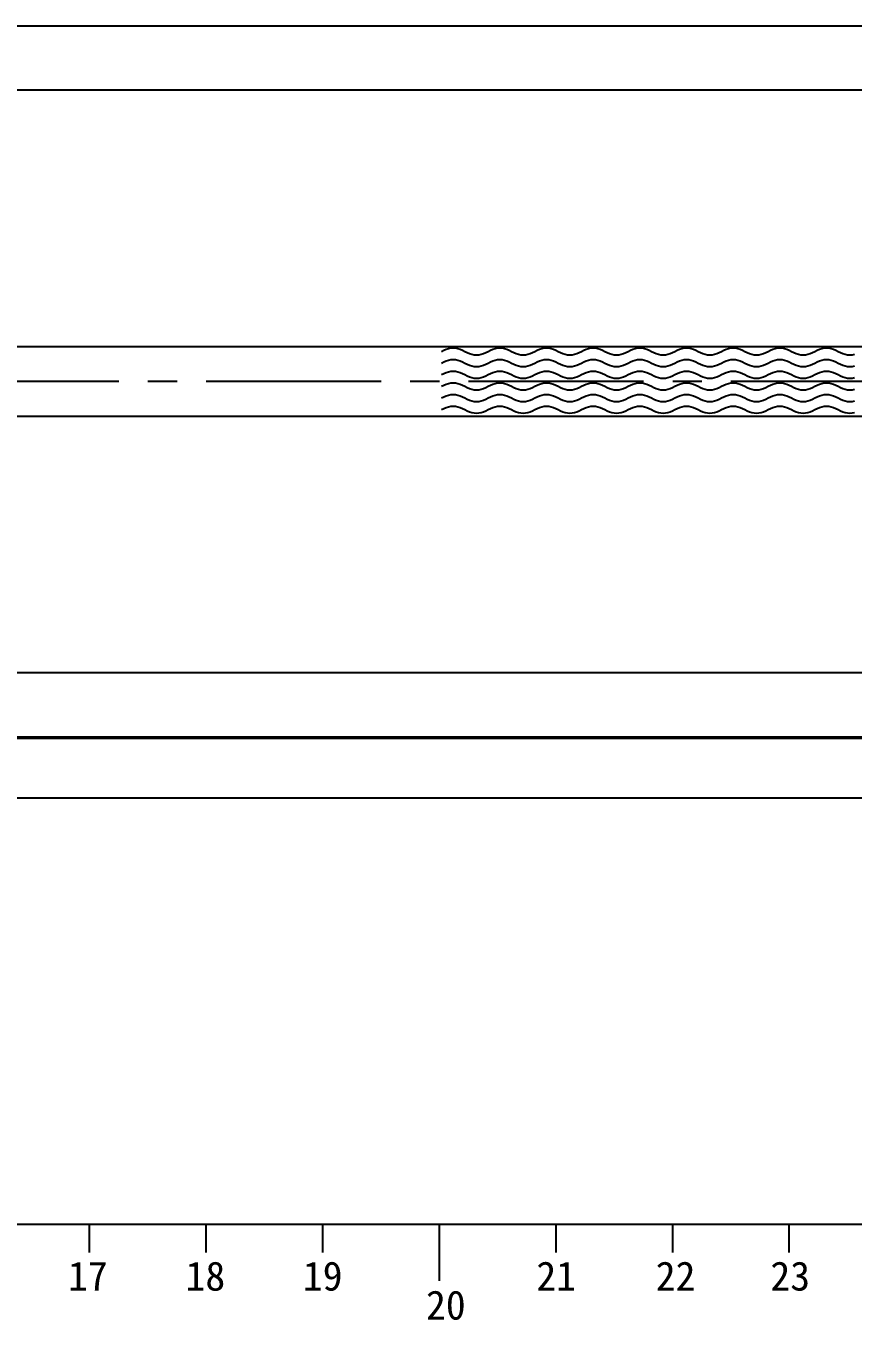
# Model space of a CAD drawing. Header units: millimetres. Extents: x -37 to 615, y -48 to 413.
# Drawn here: x 248.4 to 319.3, y 178.9 to 289.9 of the extents above; entities that cross this region are included whole.
import ezdxf

# ---------------------------------------------------------------- set-up
doc = ezdxf.new("R2010")
doc.units = ezdxf.units.MM
doc.linetypes.add('CENTER2', pattern=[1.125, 0.75, -0.125, 0.125, -0.125])
doc.styles.get("Standard").update_dxf_attribs({"font": ''})
doc.styles.get('Standard').set_extended_font_data('SimSun')

# ---------------------------------------------------------------- blocks, each defined once
blk = doc.blocks.new('chi')
at = {"color": 0}
for p, q in [((1187.409, -3078.8), (1147.409, -3078.8)), ((1164.409, -3079.041), (1164.409, -3078.8)), ((1165.409, -3079.041), (1165.409, -3078.8)), ((1166.409, -3079.041), (1166.409, -3078.8)), ((1167.409, -3079.283), (1167.409, -3078.8)), ((1168.409, -3079.041), (1168.409, -3078.8)), ((1169.409, -3079.041), (1169.409, -3078.8)), ((1170.409, -3079.041), (1170.409, -3078.8))]:
    blk.add_line(p, q, dxfattribs=at)
for s, p in [('17', (1164.224, -3079.368)), ('18', (1165.232, -3079.368)), ('19', (1166.238, -3079.368)), ('21', (1168.24, -3079.368)), ('22', (1169.264, -3079.368)), ('23', (1170.247, -3079.368)), ('20', (1167.294, -3079.617))]:
    blk.add_text(s, height=0.25).set_placement(p)

msp = doc.modelspace()

# ---------------------------------------------------------------- linework, layer by layer
at = {"color": 0}
for p, q in [((83.82, 289.93), (483.82, 289.93)), ((83.82, 262.43), (483.82, 262.43)), ((83.82, 256.43), (483.82, 256.43)), ((83.82, 234.43), (483.82, 234.43)), ((83.82, 228.93), (483.82, 228.93)), ((83.82, 228.81), (483.82, 228.81)), ((83.82, 223.68), (483.82, 223.68))]:
    msp.add_line(p, q, dxfattribs=at)
msp.add_line((83.82, 284.43), (483.82, 284.43))
at = {"color": 1, "linetype": 'CENTER2', "ltscale": 20}
msp.add_line((83.82, 259.43), (483.82, 259.43), dxfattribs=at)
at = {"color": 7}
for points in [[(284, 262), (284.2, 262.09), (284.4, 262.18), (284.6, 262.24), (284.8, 262.29), (285, 262.3), (285.2, 262.29), (285.4, 262.24), (285.6, 262.18), (285.8, 262.09), (286, 262), (286.2, 261.91), (286.4, 261.82), (286.6, 261.76), (286.8, 261.71), (287, 261.7), (287.2, 261.71), (287.4, 261.76), (287.6, 261.82), (287.8, 261.91), (288, 262), (288.2, 262.09), (288.4, 262.18), (288.6, 262.24), (288.8, 262.29), (289, 262.3), (289.2, 262.29), (289.4, 262.24), (289.6, 262.18), (289.8, 262.09), (290, 262), (290.2, 261.91), (290.4, 261.82), (290.6, 261.76), (290.8, 261.71), (291, 261.7), (291.2, 261.71), (291.4, 261.76), (291.6, 261.82), (291.8, 261.91), (292, 262), (292.2, 262.09), (292.4, 262.18), (292.6, 262.24), (292.8, 262.29), (293, 262.3), (293.2, 262.29), (293.4, 262.24), (293.6, 262.18), (293.8, 262.09), (294, 262), (294.2, 261.91), (294.4, 261.82), (294.6, 261.76), (294.8, 261.71), (295, 261.7), (295.2, 261.71), (295.4, 261.76), (295.6, 261.82), (295.8, 261.91), (296, 262), (296.2, 262.09), (296.4, 262.18), (296.6, 262.24), (296.8, 262.29), (297, 262.3), (297.2, 262.29), (297.4, 262.24), (297.6, 262.18), (297.8, 262.09), (298, 262), (298.2, 261.91), (298.4, 261.82), (298.6, 261.76), (298.8, 261.71), (299, 261.7), (299.2, 261.71), (299.4, 261.76), (299.6, 261.82), (299.8, 261.91), (300, 262), (300.2, 262.09), (300.4, 262.18), (300.6, 262.24), (300.8, 262.29), (301, 262.3), (301.2, 262.29), (301.4, 262.24), (301.6, 262.18), (301.8, 262.09), (302, 262), (302.2, 261.91), (302.4, 261.82), (302.6, 261.76), (302.8, 261.71), (303, 261.7), (303.2, 261.71), (303.4, 261.76), (303.6, 261.82), (303.8, 261.91), (304, 262), (304.2, 262.09), (304.4, 262.18), (304.6, 262.24), (304.8, 262.29), (305, 262.3), (305.2, 262.29), (305.4, 262.24), (305.6, 262.18), (305.8, 262.09), (306, 262), (306.2, 261.91), (306.4, 261.82), (306.6, 261.76), (306.8, 261.71), (307, 261.7), (307.2, 261.71), (307.4, 261.76), (307.6, 261.82), (307.8, 261.91), (308, 262), (308.2, 262.09), (308.4, 262.18), (308.6, 262.24), (308.8, 262.29), (309, 262.3), (309.2, 262.29), (309.4, 262.24), (309.6, 262.18), (309.8, 262.09), (310, 262), (310.2, 261.91), (310.4, 261.82), (310.6, 261.76), (310.8, 261.71), (311, 261.7), (311.2, 261.71), (311.4, 261.76), (311.6, 261.82), (311.8, 261.91), (312, 262), (312.2, 262.09), (312.4, 262.18), (312.6, 262.24), (312.8, 262.29), (313, 262.3), (313.2, 262.29), (313.4, 262.24), (313.6, 262.18), (313.8, 262.09), (314, 262), (314.2, 261.91), (314.4, 261.82), (314.6, 261.76), (314.8, 261.71), (315, 261.7), (315.2, 261.71), (315.4, 261.76), (315.6, 261.82), (315.8, 261.91), (316, 262), (316.2, 262.09), (316.4, 262.18), (316.6, 262.24), (316.8, 262.29), (317, 262.3), (317.2, 262.29), (317.4, 262.24), (317.6, 262.18), (317.8, 262.09), (318, 262), (318.2, 261.91), (318.4, 261.82), (318.6, 261.76), (318.8, 261.71), (319, 261.7), (319.2, 261.71), (319.4, 261.76)], [(284, 261), (284.2, 261.09), (284.4, 261.18), (284.6, 261.24), (284.8, 261.29), (285, 261.3), (285.2, 261.29), (285.4, 261.24), (285.6, 261.18), (285.8, 261.09), (286, 261), (286.2, 260.91), (286.4, 260.82), (286.6, 260.76), (286.8, 260.71), (287, 260.7), (287.2, 260.71), (287.4, 260.76), (287.6, 260.82), (287.8, 260.91), (288, 261), (288.2, 261.09), (288.4, 261.18), (288.6, 261.24), (288.8, 261.29), (289, 261.3), (289.2, 261.29), (289.4, 261.24), (289.6, 261.18), (289.8, 261.09), (290, 261), (290.2, 260.91), (290.4, 260.82), (290.6, 260.76), (290.8, 260.71), (291, 260.7), (291.2, 260.71), (291.4, 260.76), (291.6, 260.82), (291.8, 260.91), (292, 261), (292.2, 261.09), (292.4, 261.18), (292.6, 261.24), (292.8, 261.29), (293, 261.3), (293.2, 261.29), (293.4, 261.24), (293.6, 261.18), (293.8, 261.09), (294, 261), (294.2, 260.91), (294.4, 260.82), (294.6, 260.76), (294.8, 260.71), (295, 260.7), (295.2, 260.71), (295.4, 260.76), (295.6, 260.82), (295.8, 260.91), (296, 261), (296.2, 261.09), (296.4, 261.18), (296.6, 261.24), (296.8, 261.29), (297, 261.3), (297.2, 261.29), (297.4, 261.24), (297.6, 261.18), (297.8, 261.09), (298, 261), (298.2, 260.91), (298.4, 260.82), (298.6, 260.76), (298.8, 260.71), (299, 260.7), (299.2, 260.71), (299.4, 260.76), (299.6, 260.82), (299.8, 260.91), (300, 261), (300.2, 261.09), (300.4, 261.18), (300.6, 261.24), (300.8, 261.29), (301, 261.3), (301.2, 261.29), (301.4, 261.24), (301.6, 261.18), (301.8, 261.09), (302, 261), (302.2, 260.91), (302.4, 260.82), (302.6, 260.76), (302.8, 260.71), (303, 260.7), (303.2, 260.71), (303.4, 260.76), (303.6, 260.82), (303.8, 260.91), (304, 261), (304.2, 261.09), (304.4, 261.18), (304.6, 261.24), (304.8, 261.29), (305, 261.3), (305.2, 261.29), (305.4, 261.24), (305.6, 261.18), (305.8, 261.09), (306, 261), (306.2, 260.91), (306.4, 260.82), (306.6, 260.76), (306.8, 260.71), (307, 260.7), (307.2, 260.71), (307.4, 260.76), (307.6, 260.82), (307.8, 260.91), (308, 261), (308.2, 261.09), (308.4, 261.18), (308.6, 261.24), (308.8, 261.29), (309, 261.3), (309.2, 261.29), (309.4, 261.24), (309.6, 261.18), (309.8, 261.09), (310, 261), (310.2, 260.91), (310.4, 260.82), (310.6, 260.76), (310.8, 260.71), (311, 260.7), (311.2, 260.71), (311.4, 260.76), (311.6, 260.82), (311.8, 260.91), (312, 261), (312.2, 261.09), (312.4, 261.18), (312.6, 261.24), (312.8, 261.29), (313, 261.3), (313.2, 261.29), (313.4, 261.24), (313.6, 261.18), (313.8, 261.09), (314, 261), (314.2, 260.91), (314.4, 260.82), (314.6, 260.76), (314.8, 260.71), (315, 260.7), (315.2, 260.71), (315.4, 260.76), (315.6, 260.82), (315.8, 260.91), (316, 261), (316.2, 261.09), (316.4, 261.18), (316.6, 261.24), (316.8, 261.29), (317, 261.3), (317.2, 261.29), (317.4, 261.24), (317.6, 261.18), (317.8, 261.09), (318, 261), (318.2, 260.91), (318.4, 260.82), (318.6, 260.76), (318.8, 260.71), (319, 260.7), (319.2, 260.71), (319.4, 260.76)], [(284, 260), (284.2, 260.09), (284.4, 260.18), (284.6, 260.24), (284.8, 260.29), (285, 260.3), (285.2, 260.29), (285.4, 260.24), (285.6, 260.18), (285.8, 260.09), (286, 260), (286.2, 259.91), (286.4, 259.82), (286.6, 259.76), (286.8, 259.71), (287, 259.7), (287.2, 259.71), (287.4, 259.76), (287.6, 259.82), (287.8, 259.91), (288, 260), (288.2, 260.09), (288.4, 260.18), (288.6, 260.24), (288.8, 260.29), (289, 260.3), (289.2, 260.29), (289.4, 260.24), (289.6, 260.18), (289.8, 260.09), (290, 260), (290.2, 259.91), (290.4, 259.82), (290.6, 259.76), (290.8, 259.71), (291, 259.7), (291.2, 259.71), (291.4, 259.76), (291.6, 259.82), (291.8, 259.91), (292, 260), (292.2, 260.09), (292.4, 260.18), (292.6, 260.24), (292.8, 260.29), (293, 260.3), (293.2, 260.29), (293.4, 260.24), (293.6, 260.18), (293.8, 260.09), (294, 260), (294.2, 259.91), (294.4, 259.82), (294.6, 259.76), (294.8, 259.71), (295, 259.7), (295.2, 259.71), (295.4, 259.76), (295.6, 259.82), (295.8, 259.91), (296, 260), (296.2, 260.09), (296.4, 260.18), (296.6, 260.24), (296.8, 260.29), (297, 260.3), (297.2, 260.29), (297.4, 260.24), (297.6, 260.18), (297.8, 260.09), (298, 260), (298.2, 259.91), (298.4, 259.82), (298.6, 259.76), (298.8, 259.71), (299, 259.7), (299.2, 259.71), (299.4, 259.76), (299.6, 259.82), (299.8, 259.91), (300, 260), (300.2, 260.09), (300.4, 260.18), (300.6, 260.24), (300.8, 260.29), (301, 260.3), (301.2, 260.29), (301.4, 260.24), (301.6, 260.18), (301.8, 260.09), (302, 260), (302.2, 259.91), (302.4, 259.82), (302.6, 259.76), (302.8, 259.71), (303, 259.7), (303.2, 259.71), (303.4, 259.76), (303.6, 259.82), (303.8, 259.91), (304, 260), (304.2, 260.09), (304.4, 260.18), (304.6, 260.24), (304.8, 260.29), (305, 260.3), (305.2, 260.29), (305.4, 260.24), (305.6, 260.18), (305.8, 260.09), (306, 260), (306.2, 259.91), (306.4, 259.82), (306.6, 259.76), (306.8, 259.71), (307, 259.7), (307.2, 259.71), (307.4, 259.76), (307.6, 259.82), (307.8, 259.91), (308, 260), (308.2, 260.09), (308.4, 260.18), (308.6, 260.24), (308.8, 260.29), (309, 260.3), (309.2, 260.29), (309.4, 260.24), (309.6, 260.18), (309.8, 260.09), (310, 260), (310.2, 259.91), (310.4, 259.82), (310.6, 259.76), (310.8, 259.71), (311, 259.7), (311.2, 259.71), (311.4, 259.76), (311.6, 259.82), (311.8, 259.91), (312, 260), (312.2, 260.09), (312.4, 260.18), (312.6, 260.24), (312.8, 260.29), (313, 260.3), (313.2, 260.29), (313.4, 260.24), (313.6, 260.18), (313.8, 260.09), (314, 260), (314.2, 259.91), (314.4, 259.82), (314.6, 259.76), (314.8, 259.71), (315, 259.7), (315.2, 259.71), (315.4, 259.76), (315.6, 259.82), (315.8, 259.91), (316, 260), (316.2, 260.09), (316.4, 260.18), (316.6, 260.24), (316.8, 260.29), (317, 260.3), (317.2, 260.29), (317.4, 260.24), (317.6, 260.18), (317.8, 260.09), (318, 260), (318.2, 259.91), (318.4, 259.82), (318.6, 259.76), (318.8, 259.71), (319, 259.7), (319.2, 259.71), (319.4, 259.76)], [(284, 259), (284.2, 259.09), (284.4, 259.18), (284.6, 259.24), (284.8, 259.29), (285, 259.3), (285.2, 259.29), (285.4, 259.24), (285.6, 259.18), (285.8, 259.09), (286, 259), (286.2, 258.91), (286.4, 258.82), (286.6, 258.76), (286.8, 258.71), (287, 258.7), (287.2, 258.71), (287.4, 258.76), (287.6, 258.82), (287.8, 258.91), (288, 259), (288.2, 259.09), (288.4, 259.18), (288.6, 259.24), (288.8, 259.29), (289, 259.3), (289.2, 259.29), (289.4, 259.24), (289.6, 259.18), (289.8, 259.09), (290, 259), (290.2, 258.91), (290.4, 258.82), (290.6, 258.76), (290.8, 258.71), (291, 258.7), (291.2, 258.71), (291.4, 258.76), (291.6, 258.82), (291.8, 258.91), (292, 259), (292.2, 259.09), (292.4, 259.18), (292.6, 259.24), (292.8, 259.29), (293, 259.3), (293.2, 259.29), (293.4, 259.24), (293.6, 259.18), (293.8, 259.09), (294, 259), (294.2, 258.91), (294.4, 258.82), (294.6, 258.76), (294.8, 258.71), (295, 258.7), (295.2, 258.71), (295.4, 258.76), (295.6, 258.82), (295.8, 258.91), (296, 259), (296.2, 259.09), (296.4, 259.18), (296.6, 259.24), (296.8, 259.29), (297, 259.3), (297.2, 259.29), (297.4, 259.24), (297.6, 259.18), (297.8, 259.09), (298, 259), (298.2, 258.91), (298.4, 258.82), (298.6, 258.76), (298.8, 258.71), (299, 258.7), (299.2, 258.71), (299.4, 258.76), (299.6, 258.82), (299.8, 258.91), (300, 259), (300.2, 259.09), (300.4, 259.18), (300.6, 259.24), (300.8, 259.29), (301, 259.3), (301.2, 259.29), (301.4, 259.24), (301.6, 259.18), (301.8, 259.09), (302, 259), (302.2, 258.91), (302.4, 258.82), (302.6, 258.76), (302.8, 258.71), (303, 258.7), (303.2, 258.71), (303.4, 258.76), (303.6, 258.82), (303.8, 258.91), (304, 259), (304.2, 259.09), (304.4, 259.18), (304.6, 259.24), (304.8, 259.29), (305, 259.3), (305.2, 259.29), (305.4, 259.24), (305.6, 259.18), (305.8, 259.09), (306, 259), (306.2, 258.91), (306.4, 258.82), (306.6, 258.76), (306.8, 258.71), (307, 258.7), (307.2, 258.71), (307.4, 258.76), (307.6, 258.82), (307.8, 258.91), (308, 259), (308.2, 259.09), (308.4, 259.18), (308.6, 259.24), (308.8, 259.29), (309, 259.3), (309.2, 259.29), (309.4, 259.24), (309.6, 259.18), (309.8, 259.09), (310, 259), (310.2, 258.91), (310.4, 258.82), (310.6, 258.76), (310.8, 258.71), (311, 258.7), (311.2, 258.71), (311.4, 258.76), (311.6, 258.82), (311.8, 258.91), (312, 259), (312.2, 259.09), (312.4, 259.18), (312.6, 259.24), (312.8, 259.29), (313, 259.3), (313.2, 259.29), (313.4, 259.24), (313.6, 259.18), (313.8, 259.09), (314, 259), (314.2, 258.91), (314.4, 258.82), (314.6, 258.76), (314.8, 258.71), (315, 258.7), (315.2, 258.71), (315.4, 258.76), (315.6, 258.82), (315.8, 258.91), (316, 259), (316.2, 259.09), (316.4, 259.18), (316.6, 259.24), (316.8, 259.29), (317, 259.3), (317.2, 259.29), (317.4, 259.24), (317.6, 259.18), (317.8, 259.09), (318, 259), (318.2, 258.91), (318.4, 258.82), (318.6, 258.76), (318.8, 258.71), (319, 258.7), (319.2, 258.71), (319.4, 258.76)], [(284, 258), (284.2, 258.09), (284.4, 258.18), (284.6, 258.24), (284.8, 258.29), (285, 258.3), (285.2, 258.29), (285.4, 258.24), (285.6, 258.18), (285.8, 258.09), (286, 258), (286.2, 257.91), (286.4, 257.82), (286.6, 257.76), (286.8, 257.71), (287, 257.7), (287.2, 257.71), (287.4, 257.76), (287.6, 257.82), (287.8, 257.91), (288, 258), (288.2, 258.09), (288.4, 258.18), (288.6, 258.24), (288.8, 258.29), (289, 258.3), (289.2, 258.29), (289.4, 258.24), (289.6, 258.18), (289.8, 258.09), (290, 258), (290.2, 257.91), (290.4, 257.82), (290.6, 257.76), (290.8, 257.71), (291, 257.7), (291.2, 257.71), (291.4, 257.76), (291.6, 257.82), (291.8, 257.91), (292, 258), (292.2, 258.09), (292.4, 258.18), (292.6, 258.24), (292.8, 258.29), (293, 258.3), (293.2, 258.29), (293.4, 258.24), (293.6, 258.18), (293.8, 258.09), (294, 258), (294.2, 257.91), (294.4, 257.82), (294.6, 257.76), (294.8, 257.71), (295, 257.7), (295.2, 257.71), (295.4, 257.76), (295.6, 257.82), (295.8, 257.91), (296, 258), (296.2, 258.09), (296.4, 258.18), (296.6, 258.24), (296.8, 258.29), (297, 258.3), (297.2, 258.29), (297.4, 258.24), (297.6, 258.18), (297.8, 258.09), (298, 258), (298.2, 257.91), (298.4, 257.82), (298.6, 257.76), (298.8, 257.71), (299, 257.7), (299.2, 257.71), (299.4, 257.76), (299.6, 257.82), (299.8, 257.91), (300, 258), (300.2, 258.09), (300.4, 258.18), (300.6, 258.24), (300.8, 258.29), (301, 258.3), (301.2, 258.29), (301.4, 258.24), (301.6, 258.18), (301.8, 258.09), (302, 258), (302.2, 257.91), (302.4, 257.82), (302.6, 257.76), (302.8, 257.71), (303, 257.7), (303.2, 257.71), (303.4, 257.76), (303.6, 257.82), (303.8, 257.91), (304, 258), (304.2, 258.09), (304.4, 258.18), (304.6, 258.24), (304.8, 258.29), (305, 258.3), (305.2, 258.29), (305.4, 258.24), (305.6, 258.18), (305.8, 258.09), (306, 258), (306.2, 257.91), (306.4, 257.82), (306.6, 257.76), (306.8, 257.71), (307, 257.7), (307.2, 257.71), (307.4, 257.76), (307.6, 257.82), (307.8, 257.91), (308, 258), (308.2, 258.09), (308.4, 258.18), (308.6, 258.24), (308.8, 258.29), (309, 258.3), (309.2, 258.29), (309.4, 258.24), (309.6, 258.18), (309.8, 258.09), (310, 258), (310.2, 257.91), (310.4, 257.82), (310.6, 257.76), (310.8, 257.71), (311, 257.7), (311.2, 257.71), (311.4, 257.76), (311.6, 257.82), (311.8, 257.91), (312, 258), (312.2, 258.09), (312.4, 258.18), (312.6, 258.24), (312.8, 258.29), (313, 258.3), (313.2, 258.29), (313.4, 258.24), (313.6, 258.18), (313.8, 258.09), (314, 258), (314.2, 257.91), (314.4, 257.82), (314.6, 257.76), (314.8, 257.71), (315, 257.7), (315.2, 257.71), (315.4, 257.76), (315.6, 257.82), (315.8, 257.91), (316, 258), (316.2, 258.09), (316.4, 258.18), (316.6, 258.24), (316.8, 258.29), (317, 258.3), (317.2, 258.29), (317.4, 258.24), (317.6, 258.18), (317.8, 258.09), (318, 258), (318.2, 257.91), (318.4, 257.82), (318.6, 257.76), (318.8, 257.71), (319, 257.7), (319.2, 257.71), (319.4, 257.76)], [(284, 257), (284.2, 257.09), (284.4, 257.18), (284.6, 257.24), (284.8, 257.29), (285, 257.3), (285.2, 257.29), (285.4, 257.24), (285.6, 257.18), (285.8, 257.09), (286, 257), (286.2, 256.91), (286.4, 256.82), (286.6, 256.76), (286.8, 256.71), (287, 256.7), (287.2, 256.71), (287.4, 256.76), (287.6, 256.82), (287.8, 256.91), (288, 257), (288.2, 257.09), (288.4, 257.18), (288.6, 257.24), (288.8, 257.29), (289, 257.3), (289.2, 257.29), (289.4, 257.24), (289.6, 257.18), (289.8, 257.09), (290, 257), (290.2, 256.91), (290.4, 256.82), (290.6, 256.76), (290.8, 256.71), (291, 256.7), (291.2, 256.71), (291.4, 256.76), (291.6, 256.82), (291.8, 256.91), (292, 257), (292.2, 257.09), (292.4, 257.18), (292.6, 257.24), (292.8, 257.29), (293, 257.3), (293.2, 257.29), (293.4, 257.24), (293.6, 257.18), (293.8, 257.09), (294, 257), (294.2, 256.91), (294.4, 256.82), (294.6, 256.76), (294.8, 256.71), (295, 256.7), (295.2, 256.71), (295.4, 256.76), (295.6, 256.82), (295.8, 256.91), (296, 257), (296.2, 257.09), (296.4, 257.18), (296.6, 257.24), (296.8, 257.29), (297, 257.3), (297.2, 257.29), (297.4, 257.24), (297.6, 257.18), (297.8, 257.09), (298, 257), (298.2, 256.91), (298.4, 256.82), (298.6, 256.76), (298.8, 256.71), (299, 256.7), (299.2, 256.71), (299.4, 256.76), (299.6, 256.82), (299.8, 256.91), (300, 257), (300.2, 257.09), (300.4, 257.18), (300.6, 257.24), (300.8, 257.29), (301, 257.3), (301.2, 257.29), (301.4, 257.24), (301.6, 257.18), (301.8, 257.09), (302, 257), (302.2, 256.91), (302.4, 256.82), (302.6, 256.76), (302.8, 256.71), (303, 256.7), (303.2, 256.71), (303.4, 256.76), (303.6, 256.82), (303.8, 256.91), (304, 257), (304.2, 257.09), (304.4, 257.18), (304.6, 257.24), (304.8, 257.29), (305, 257.3), (305.2, 257.29), (305.4, 257.24), (305.6, 257.18), (305.8, 257.09), (306, 257), (306.2, 256.91), (306.4, 256.82), (306.6, 256.76), (306.8, 256.71), (307, 256.7), (307.2, 256.71), (307.4, 256.76), (307.6, 256.82), (307.8, 256.91), (308, 257), (308.2, 257.09), (308.4, 257.18), (308.6, 257.24), (308.8, 257.29), (309, 257.3), (309.2, 257.29), (309.4, 257.24), (309.6, 257.18), (309.8, 257.09), (310, 257), (310.2, 256.91), (310.4, 256.82), (310.6, 256.76), (310.8, 256.71), (311, 256.7), (311.2, 256.71), (311.4, 256.76), (311.6, 256.82), (311.8, 256.91), (312, 257), (312.2, 257.09), (312.4, 257.18), (312.6, 257.24), (312.8, 257.29), (313, 257.3), (313.2, 257.29), (313.4, 257.24), (313.6, 257.18), (313.8, 257.09), (314, 257), (314.2, 256.91), (314.4, 256.82), (314.6, 256.76), (314.8, 256.71), (315, 256.7), (315.2, 256.71), (315.4, 256.76), (315.6, 256.82), (315.8, 256.91), (316, 257), (316.2, 257.09), (316.4, 257.18), (316.6, 257.24), (316.8, 257.29), (317, 257.3), (317.2, 257.29), (317.4, 257.24), (317.6, 257.18), (317.8, 257.09), (318, 257), (318.2, 256.91), (318.4, 256.82), (318.6, 256.76), (318.8, 256.71), (319, 256.7), (319.2, 256.71), (319.4, 256.76)]]:
    msp.add_lwpolyline(points, dxfattribs=at)

# ---------------------------------------------------------------- block references
at = {"color": 0, "xscale": 9.999999999994273, "yscale": 9.999999999994273, "zscale": 9.999999999994273}
msp.add_blockref('chi', (-11390.27, 30975.09), dxfattribs=at)

doc.saveas('drawing.dxf')
